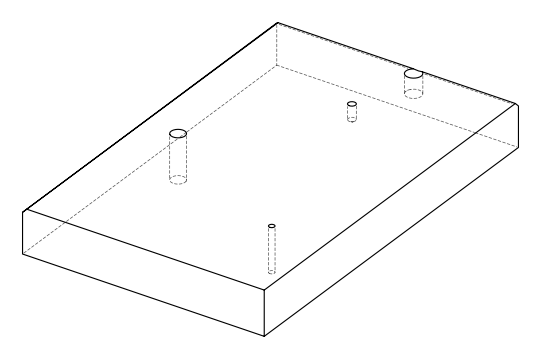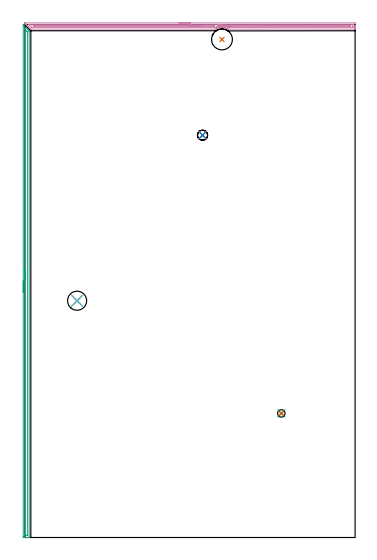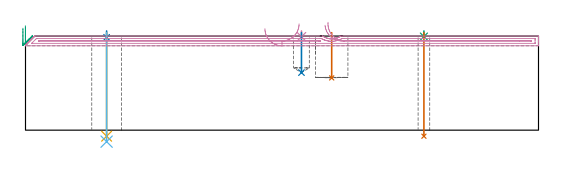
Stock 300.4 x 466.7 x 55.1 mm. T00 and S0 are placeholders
(PLAN: 10 operations, 6 tool changes, 16 min)
(1 INDEXABLE_INSERT_DRILL_BLIND_HOLE_FROM_SOLID | STEP1POCKET | NXT0302_009 | 0.11 min | 6870 mm3)
(2 SPOT_DRILL | STEP1HOLE | NXT0321_9005460120000 | 0.03 min | 3 mm3)
(3 SPOT_DRILL_1 | STEP1HOLE_1 | NXT0321_9005460120000 | 0.03 min | 0 mm3)
(4 SPOT_DRILL_2 | STEP1POCKET_1 | NXT0321_9005460120000 | 0.03 min | 1 mm3)
(5 DRILL_THROUGH_HOLE_INTO_CENTER | STEP1HOLE | NXT0301_083 | 0.24 min | 5398 mm3)
(6 DRILL_TO_ENLARGE_THROUGH_HOLE | STEP1HOLE | UGT0301_245 | 0.26 min | 7670 mm3)
(7 DRILL_THROUGH_HOLE_INTO_CENTER_1 | STEP1HOLE_1 | UGT0301_189 | 0.24 min | 1967 mm3)
(8 DRILL_BLIND_HOLE_INTO_CENTER | STEP1POCKET_1 | UGT0301_207 | 0.1 min | 1289 mm3)
(9 AREA_MILL | FG_CHAMFER_SURFACE | UGT0205_001 | 7.62 min | 6808 mm3)
(10 AREA_MILL_1 | FG_CHAMFER_SURFACE_1 | UGT0205_001 | 7.32 min | 4813 mm3)
(TOOL NXT0302_009 | Index. Insert Drill 19mm [880-D1900L25-05] | D19 PA176 FL95 Z2)
(TOOL NXT0321_9005460120000 | NC Spot Drill, 142deg, 12mm, Carbide, Uncoated | D12 PA142 FL30 Z2)
(TOOL NXT0301_083 | Carbide Drill 11.2mm [860.1-1120-056A1-MM 2214] | D11.2 PA140 FL72 Z2)
(TOOL UGT0301_245 | Twist Drill 17.4 mm | D17.4 PA118 FL130 Z2)
(TOOL UGT0301_189 | Twist Drill 6.8 mm | D6.8 PA118 FL66 Z2)
(TOOL UGT0301_207 | Twist Drill 9.2 mm | D9.2 PA118 FL80 Z2)
(TOOL UGT0205_001 | Chamfer Mill 20 x 3 x 45 deg. | D20 FL50 Z2)
(OP 1 INDEXABLE_INSERT_DRILL_BLIND_HOLE_FROM_SOLID)
G17 G21 G94 G90
T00 M6
G54
G17 G0 G90 X179.3 Y453.1 S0 M3
G43 Z65.1 H1
G94 G81 G98 Z30.6 F250. R57.1
G80
M5
M2
(OP 2 SPOT_DRILL)
G17 G21 G94 G90
T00 M6
G54
G17 G0 G90 X47.5 Y215.4 S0 M3
G43 Z65.1 H0
G94 G81 G98 Z54.351 F250. R58.1
G80
M5
M2
(OP 3 SPOT_DRILL_1)
G17 G21 G94 G90
T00 M6
G54
G17 G0 G90 X233.3 Y112.9 S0 M3
G43 Z65.1 H0
G94 G81 G98 Z54.807 F250. R58.1
G80
M5
M2
(OP 4 SPOT_DRILL_2)
G17 G21 G94 G90
T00 M6
G54
G17 G0 G90 X161.6 Y366. S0 M3
G43 Z65.1 H0
G94 G81 G98 Z54.704 F250. R58.1
G80
M5
M2
(OP 5 DRILL_THROUGH_HOLE_INTO_CENTER)
G17 G21 G94 G90
T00 M6
G54
G17 G0 G90 X47.5 Y215.4 S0 M3
G43 Z65.1 H1
G94 G73 G98 Z-3.538 F250. Q9.773 R57.1
G80
M5
M2
(OP 6 DRILL_TO_ENLARGE_THROUGH_HOLE)
G17 G21 G94 G90
T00 M6
G54
G17 G0 G90 X47.5 Y215.4 S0 M3
G43 Z65.1 H0
G94 G73 G98 Z-6.727 F250. Q15.457 R57.1
G80
M5
M2
(OP 7 DRILL_THROUGH_HOLE_INTO_CENTER_1)
G17 G21 G94 G90
T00 M6
G54
G17 G0 G90 X233.3 Y112.9 S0 M3
G43 Z65.1 H0
G94 G73 G98 Z-3.543 F250. Q6.516 R57.1
G80
M5
M2
(OP 8 DRILL_BLIND_HOLE_INTO_CENTER)
G17 G21 G94 G90
T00 M6
G54
G17 G0 G90 X161.6 Y366. S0 M3
G43 Z65.1 H0
G94 G81 G98 Z33.7 F250. R57.1
G80
M5
M2
(OP 9 AREA_MILL)
G17 G21 G94 G90
T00 M6
G54
G17 G0 G90 X-1.5 Y223.2 S1061 M3
G43 Z65.1 H0
Z59.7
G94 G1 Y223.238 Z58.828 F250.
Y223.352 Z57.963
Y223.541 Z57.112
Y223.803 Z56.28
Y224.137 Z55.474
Y224.54 Z54.7
Y225.008 Z53.964
Y225.539 Z53.272
Y226.129 Z52.629
Y226.772 Z52.04
Y227.464 Z51.508
Y228.2 Z51.04
Y228.974 Z50.637
Y229.78 Z50.303
Y230.612 Z50.041
Y231.463 Z49.852
Y232.328 Z49.738
Y233.2 Z49.7
Y466.118
X-1.497 Y466.384 Z49.703
X-1.495 Y466.385 Z49.704
X-1.484 Y466.384 Z49.716
X-1.362 Y466.261 Z49.838
X-1.01 Y465.912 Z50.186
X3.41 Y461.491 Z54.607
X3.857 Y461.043 Z55.056
X3.898 Y460.995 Z55.084
X3.9 Y460.432 Z55.1
Y0.165
X3.897 Y0.009 Z55.088
X3.883 Y0.007 Z55.074
X3.539 Y0. Z54.738
X3.178 Z54.378
X2.526 Z53.721
X1.316 Z52.513
X0.758 Z51.952
X-1.01 Y0.001 Z50.185
X-1.248 Y0.004 Z49.948
X-1.491 Y0.009 Z49.705
X-1.494 Y0.123 Z49.703
X-1.499 Y0.611 Z49.701
X-1.5 Y1.105 Z49.7
Y233.2
X-0.086 Z51.114
Y462.217
X-0.084 Y462.395 Z51.116
X-0.081 Y462.484 Z51.119
X-0.08 Y462.513 Z51.12
X-0.059 Y462.497 Z51.141
X0.025 Y462.418 Z51.225
X0.232 Y462.217 Z51.432
X1.642 Y460.808 Z52.842
X2.016 Y460.432 Z53.216
X2.399 Y460.039 Z53.599
X2.479 Y459.947 Z53.679
X2.481 Y459.899 Z53.681
X2.484 Y459.793 Z53.684
X2.486 Y459.58 Z53.686
Y459.539
Y2.397
X2.484 Y2.184 Z53.684
X2.482 Y2.078 Z53.682
X2.479 Y2.027 Z53.679
X2.475 Y2.01 Z53.675
X2.428 Y2.008 Z53.628
X2.034 Y2.001 Z53.234
X0.758 Y2. Z51.958
X0.265 Y2.001 Z51.465
X0.033 Y2.006 Z51.233
X-0.072 Y2.01 Z51.128
X-0.084 Y2.354 Z51.116
X-0.085 Y2.397 Z51.115
X-0.086 Y233.2 Z51.114
Y234.071 Z51.152
Y234.936 Z51.266
Y235.788 Z51.455
Y236.62 Z51.717
Y237.426 Z52.051
Y238.2 Z52.454
Y238.936 Z52.923
Y239.628 Z53.454
Y240.271 Z54.043
Y240.86 Z54.686
Y241.391 Z55.378
Y241.86 Z56.114
Y242.263 Z56.888
Y242.597 Z57.694
Y242.859 Z58.526
Y243.048 Z59.378
Y243.162 Z60.243
Y243.2 Z61.114
G0 Z65.1
M5
M2
(OP 10 AREA_MILL_1)
G17 G21 G94 G90
T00 M6
G54
G17 G0 G90 X140.2 Y468.2 S1061 M3
G43 Z65.1 H0
Z59.4
G94 G1 X140.238 Z58.528 F250.
X140.352 Z57.664
X140.541 Z56.812
X140.803 Z55.98
X141.137 Z55.174
X141.54 Z54.4
X142.008 Z53.664
X142.54 Z52.972
X143.129 Z52.329
X143.772 Z51.74
X144.464 Z51.208
X145.2 Z50.74
X145.974 Z50.337
X146.78 Z50.003
X147.612 Z49.741
X148.464 Z49.552
X149.328 Z49.438
X150.2 Z49.4
X299.786
X300.399 Y468.197 Z49.399
X300.4 Y465.797 Z51.798
Y465.238 Z52.359
Y464.903 Z52.693
Y464.345 Z53.251
Y464.01 Z53.585
Y463.341 Z54.259
Y462.962 Z54.637
X300.393 Y462.561 Z55.031
X300.39 Y462.502 Z55.088
X300.233 Y462.5 Z55.1
X185.475
X184.669 Y462.506 Z55.092
X184.634 Y462.52 Z55.079
X184.561 Y462.568 Z55.031
X184.118 Y462.837 Z54.763
X183.669 Y463.086 Z54.511
X183.607 Y463.117 Z54.481
X183.331 Y463.252 Z54.346
X182.989 Y463.405 Z54.192
X182.796 Y463.48 Z54.115
X182.776 Y463.488 Z54.107
X182.332 Y463.645 Z53.949
X182.131 Y463.71 Z53.89
X182.122 Y463.712 Z53.887
X181.903 Y463.776 Z53.815
X181.884 Y463.783 Z53.81
X181.439 Y463.898 Z53.698
X181.196 Y463.948 Z53.649
X181.01 Y463.985 Z53.609
X180.991 Y463.99 Z53.606
X180.865 Y464.01 Z53.587
X180.546 Y464.061 Z53.538
X180.38 Y464.078 Z53.52
X180.295 Y464.086 Z53.51
X180.099 Y464.106 Z53.487
X179.721 Y464.128 Z53.464
X179.541 Y464.14 Z53.456
X179.472 Y464.141
X179.368 Y464.142 Z53.452
X179.328
X179.224 Y464.143
X179.173 Y464.144 Z53.453
X179.094 Z53.452
X178.953 Y464.135 Z53.456
X178.76 Y464.127 Z53.466
X178.331 Y464.091 Z53.502
X178.314 Y464.09 Z53.504
X178.092 Y464.062 Z53.534
X177.885 Y464.034 Z53.559
X177.867 Y464.033 Z53.562
X177.782 Y464.02 Z53.579
X177.727 Y464.01 Z53.589
X177.421 Y463.953 Z53.638
X176.974 Y463.856 Z53.743
X176.724 Y463.787 Z53.812
X176.529 Y463.733 Z53.865
X176.081 Y463.583 Z54.015
X175.682 Y463.435 Z54.165
X175.636 Y463.417 Z54.182
X175.174 Y463.204 Z54.395
X174.744 Y462.986 Z54.613
X174.351 Y462.759 Z54.84
X174.206 Y462.669 Z54.93
X174.054 Y462.575 Z55.024
X173.929 Y462.505 Z55.091
X173.866 Y462.5 Z55.1
X5.526
X5.405 Y462.504 Z55.089
X5.32 Y462.578 Z55.018
X5.079 Y462.82 Z54.778
X4.931 Y462.967 Z54.63
X4.781 Y463.117 Z54.479
X4.633 Y463.266 Z54.332
X4.485 Y463.414 Z54.183
X4.334 Y463.563 Z54.032
X4.186 Y463.713 Z53.885
X4.038 Y463.861 Z53.737
X3.887 Y464.01 Z53.585
X3.74 Y464.159 Z53.439
X3.591 Y464.308 Z53.29
X3.441 Y464.457 Z53.139
X3.293 Y464.606 Z52.992
X3.144 Y464.755 Z52.843
X2.994 Y464.903 Z52.692
X2.847 Y465.052 Z52.546
X2.697 Y465.201 Z52.396
X2.547 Y465.35 Z52.245
X2.4 Y465.499 Z52.099
X2.251 Y465.648 Z51.95
X2.101 Y465.797 Z51.799
X1.953 Y465.945 Z51.653
X1.804 Y466.095 Z51.503
X1.654 Y466.243 Z51.352
X1.507 Y466.392 Z51.206
X1.357 Y466.542 Z51.056
X1.208 Y466.69 Z50.906
X1.06 Y466.838 Z50.76
X0.91 Y466.988 Z50.609
X0.761 Y467.137 Z50.459
X0.614 Y467.285 Z50.313
X0.463 Y467.435 Z50.163
X0.314 Y467.583 Z50.012
X0.167 Y467.734 Z49.864
X0.07 Y467.834 Z49.758
X0.01 Y467.979 Z49.613
X0.002 Y468.054 Z49.539
X0.003 Y468.191 Z49.405
X0.036 Y468.2 Z49.4
X150.2
Y466.786 Z50.814
X298. Y466.785 Z50.815
X298.096 Y466.784 Z50.816
X298.287 Y466.779 Z50.821
X298.391 Y466.775 Z50.825
X298.394 Y466.747 Z50.853
X298.396 Y466.69 Z50.91
X298.4 Y466.29 Z51.31
X298.399 Y464.903 Z52.697
X298.398 Y464.506 Z53.094
X298.39 Y464.01 Z53.59
X298.375 Y463.921 Z53.679
X298.192 Y463.917 Z53.683
X298.095 Y463.915 Z53.685
X186.369 Y463.914 Z53.686
X185.567 Y463.919 Z53.681
X185.476 Y463.921 Z53.679
X185.397 Y463.934 Z53.666
X185.248 Y464.01 Z53.59
X184.812 Y464.24 Z53.36
X184.583 Y464.352 Z53.248
X183.952 Y464.64 Z52.96
X183.689 Y464.741 Z52.859
X183.24 Y464.903 Z52.697
X182.796 Y465.042 Z52.558
X182.599 Y465.1 Z52.5
X181.903 Y465.27 Z52.33
X181.445 Y465.362 Z52.238
X181.01 Y465.43 Z52.17
X180.415 Y465.499 Z52.101
X180.117 Y465.52 Z52.08
X179.467 Y465.554 Z52.046
X179.357 Y465.557 Z52.043
X179.263 Y465.558 Z52.042
X179.224
X178.595 Y465.533 Z52.067
X178.331 Y465.511 Z52.089
X177.779 Y465.456 Z52.144
X177.618 Y465.436 Z52.164
X177.438 Y465.409 Z52.191
X177.007 Y465.335 Z52.265
X176.545 Y465.237 Z52.363
X176.275 Y465.174 Z52.426
X175.652 Y465. Z52.6
X175.578 Y464.978 Z52.622
X175.353 Y464.903 Z52.697
X174.916 Y464.746 Z52.854
X174.85 Y464.721 Z52.879
X174.759 Y464.684 Z52.916
X174.292 Y464.477 Z53.123
X173.866 Y464.274 Z53.326
X173.69 Y464.186 Z53.414
X173.345 Y464.01 Z53.59
X173.161 Y463.921 Z53.679
X173.066 Y463.917 Z53.683
X172.973 Y463.916 Z53.684
X172.176 Y463.914 Z53.686
X6.865
X6.454 Y463.921 Z53.679
X6.412 Y463.949 Z53.651
X6.347 Y464.01 Z53.59
X5.972 Y464.378 Z53.222
X4.186 Y466.164 Z51.436
X3.666 Y466.69 Z50.91
X3.593 Y466.768 Z50.832
X3.587 Y466.779 Z50.821
X3.675 Y466.782 Z50.818
X3.803 Y466.784 Z50.816
X3.994 Y466.786 Z50.814
X4.09
X150.2
Y465.372 Z52.228
X171.655
X172.08 Y465.37 Z52.23
X172.509 Y465.367 Z52.233
X172.527 Y465.365 Z52.235
X172.541 Y465.357 Z52.243
X172.526 Y465.35 Z52.25
X172.493 Y465.335 Z52.265
X172.443 Y465.333 Z52.267
X172.337 Y465.33 Z52.27
X172.123 Y465.329 Z52.271
X172.08 Y465.328 Z52.272
X8.226 Y465.329 Z52.271
X7.802 Y465.331 Z52.269
X7.758 Y465.333 Z52.267
X7.543 Y465.351 Z52.249
X7.716 Y465.366 Z52.234
X7.758 Y465.368 Z52.232
X8.183 Y465.371 Z52.229
X8.226 Y465.372 Z52.228
X150.2
X151.072 Z52.267
X151.936 Z52.38
X152.788 Z52.569
X153.62 Z52.832
X154.426 Z53.165
X155.2 Z53.568
X155.936 Z54.037
X156.628 Z54.568
X157.271 Z55.157
X157.86 Z55.801
X158.392 Z56.493
X158.86 Z57.228
X159.263 Z58.002
X159.597 Z58.808
X159.859 Z59.64
X160.048 Z60.492
X160.162 Z61.357
X160.2 Z62.228
G0 X177.167 Y464.511 Z63.133
G1 X177.124 Y464.507 Z62.261
X177.157 Y464.51 Z61.389
X177.266 Y464.52 Z60.524
X177.449 Y464.537 Z59.671
X177.706 Y464.561 Z58.838
X178.034 Y464.592 Z58.03
X178.431 Y464.629 Z57.254
X178.893 Y464.672 Z56.516
X179.418 Y464.721 Z55.821
X180.002 Y464.775 Z55.174
X180.639 Y464.835 Z54.581
X181.325 Y464.899 Z54.046
X182.055 Y464.967 Z53.574
X182.823 Y465.039 Z53.167
X183.624 Y465.114 Z52.828
X184.451 Y465.191 Z52.562
X185.298 Y465.27 Z52.368
X186.158 Y465.351 Z52.249
X186.326 Y465.366 Z52.234
X186.369 Y465.368 Z52.232
X186.794 Y465.371 Z52.229
X186.837 Y465.372 Z52.228
X295.789 Y465.371 Z52.229
X296.214 Y465.365 Z52.235
X296.347 Y465.349 Z52.251
X296.256 Y465.335 Z52.265
X296.214 Y465.333 Z52.267
X295.788 Y465.329 Z52.271
X289.224 Y465.328 Z52.272
X186.836 Y465.329 Z52.271
X186.412 Y465.331 Z52.269
X186.369 Y465.333 Z52.267
X186.158 Y465.351 Z52.249
X185.289 Y465.422 Z52.216
X184.421 Y465.494 Z52.259
X183.56 Y465.565 Z52.377
X182.712 Y465.635 Z52.57
X181.884 Y465.703 Z52.837
X181.083 Y465.769 Z53.175
X180.313 Y465.833 Z53.582
X179.583 Y465.893 Z54.054
X178.896 Y465.95 Z54.589
X178.258 Y466.002 Z55.182
X177.674 Y466.051 Z55.828
X177.148 Y466.094 Z56.523
X176.685 Y466.132 Z57.261
X176.287 Y466.165 Z58.037
X175.959 Y466.192 Z58.845
X175.702 Y466.213 Z59.678
X175.518 Y466.229 Z60.531
X175.409 Y466.238 Z61.396
G0 Z65.1
M5
M2
